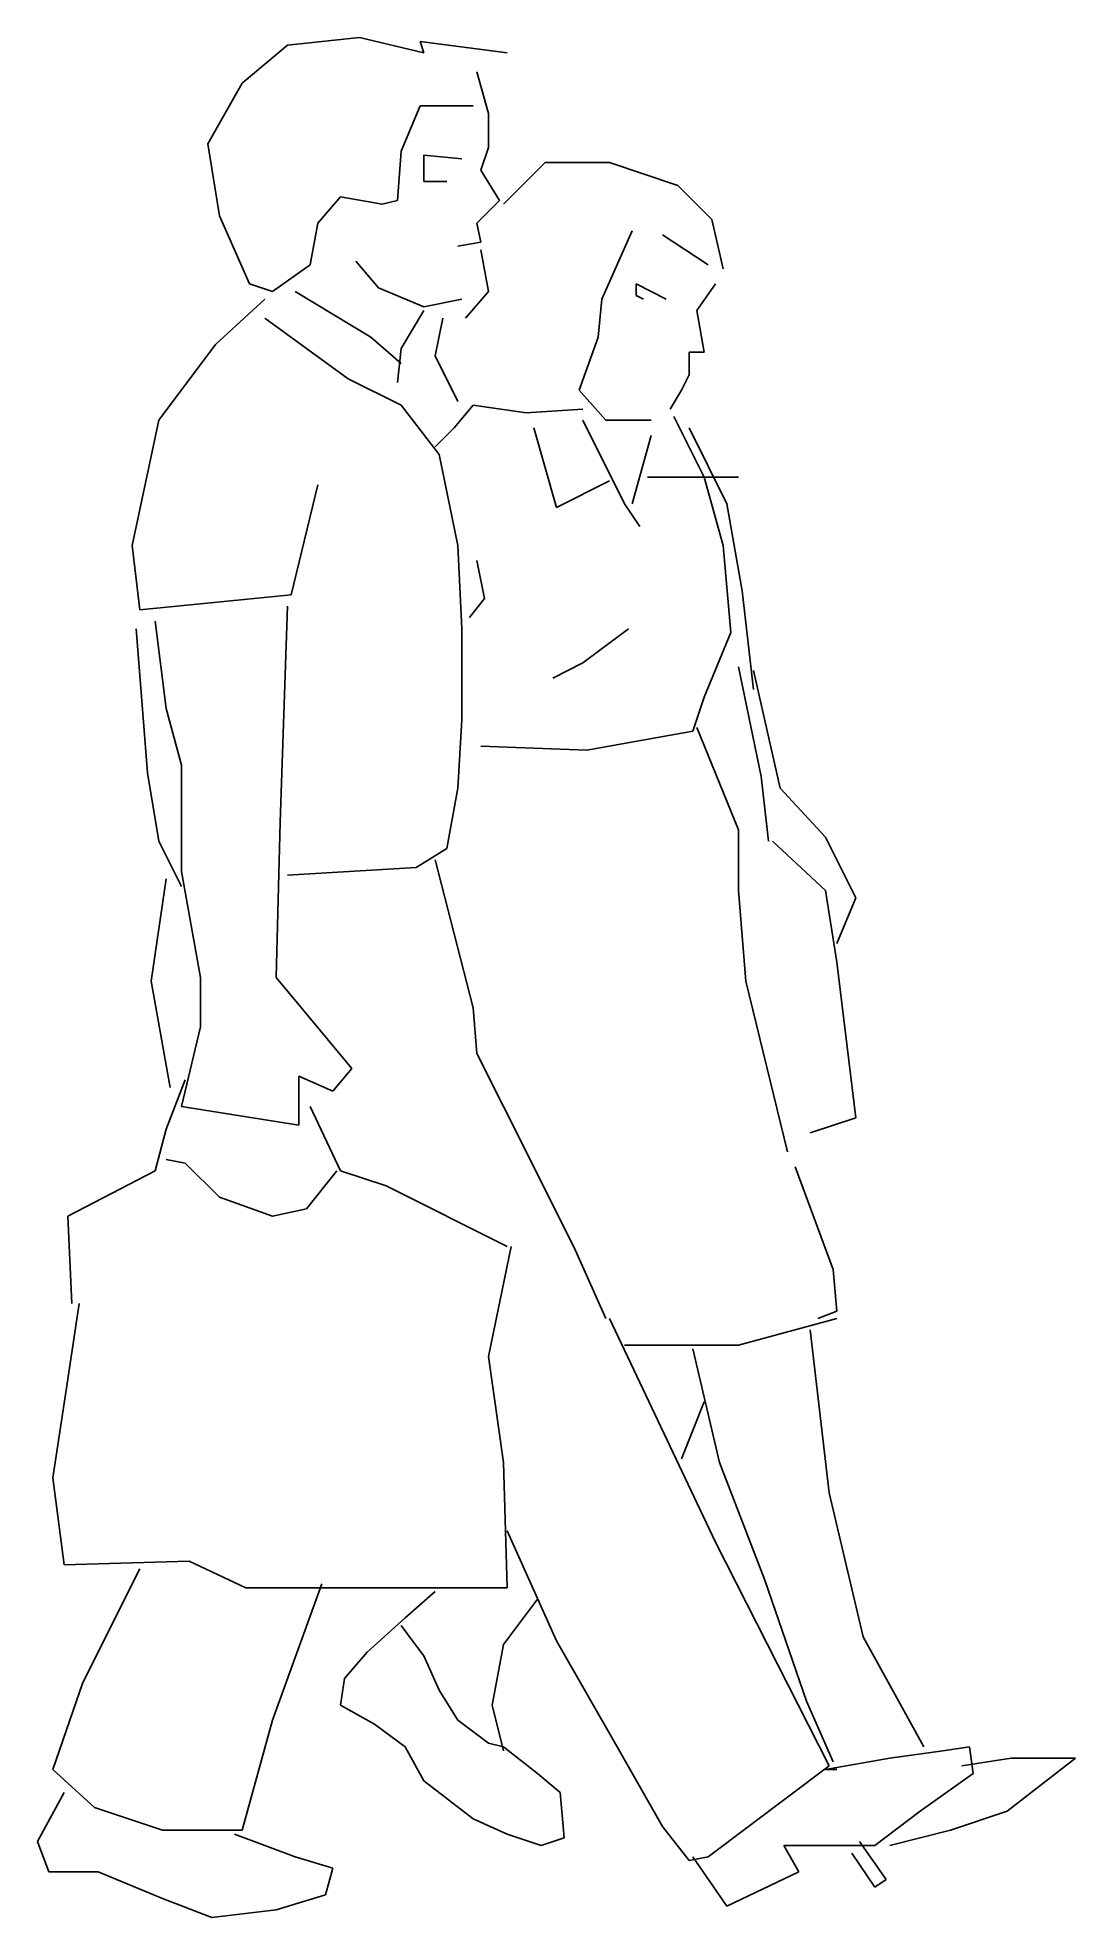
# Model space of a CAD drawing. Extents: x 84236 to 85172, y 20884 to 22579.
import ezdxf

# ---------------------------------------------------------------- set-up
doc = ezdxf.new("R2010")
doc.units = 0
doc.header["$LTSCALE"] = 1270
doc.header["$MEASUREMENT"] = 0
doc.layers.get('0').update_dxf_attribs({"linetype": 'CONTINUOUS'})

msp = doc.modelspace()

# ---------------------------------------------------------------- linework, layer by layer
at = {"linetype": 'CONTINUOUS'}
for p, q in [((84420.2, 22538.5), (84461.2, 22572.6)), ((84461.2, 22572.6), (84526.2, 22579.5)), ((84526.2, 22579.5), (84584.3, 22565.8)), ((84580.8, 22576.1), (84659.5, 22565.8)), ((84584.3, 22565.8), (84580.8, 22576.1)), ((84632.1, 22548.7), (84642.4, 22511.1)), ((84389.4, 22483.8), (84420.2, 22538.5)), ((84580.8, 22517.9), (84563.7, 22476.9)), ((84628.7, 22517.9), (84580.8, 22517.9)), ((84642.4, 22511.1), (84642.4, 22480.3)), ((84399.7, 22418.8), (84389.4, 22483.8)), ((84642.4, 22480.3), (84635.5, 22459.8)), ((84563.7, 22476.9), (84560.3, 22432.5)), ((84584.3, 22473.5), (84618.4, 22470.1)), ((84584.3, 22449.6), (84584.3, 22473.5)), ((84656, 22429.1), (84693.6, 22466.7)), ((84693.6, 22466.7), (84751.7, 22466.7)), ((84751.7, 22466.7), (84813.3, 22446.2)), ((84604.8, 22449.6), (84584.3, 22449.6)), ((84635.5, 22459.8), (84652.6, 22432.5)), ((84509.1, 22435.9), (84488.6, 22412)), ((84546.7, 22429.1), (84509.1, 22435.9)), ((84560.3, 22432.5), (84546.7, 22429.1)), ((84652.6, 22432.5), (84632.1, 22412)), ((84813.3, 22446.2), (84844, 22415.4)), ((84427, 22357.3), (84399.7, 22418.8)), ((84844, 22415.4), (84854.3, 22371)), ((84488.6, 22412), (84481.7, 22374.4)), ((84632.1, 22412), (84635.5, 22394.9)), ((84772.2, 22405.2), (84744.9, 22343.6)), ((84799.6, 22401.7), (84840.6, 22374.4)), ((84635.5, 22394.9), (84615, 22391.5)), ((84635.5, 22388.1), (84642.4, 22350.5)), ((84481.7, 22374.4), (84447.5, 22350.5)), ((84543.2, 22353.9), (84522.7, 22377.8)), ((84447.5, 22350.5), (84427, 22357.3)), ((84468, 22350.5), (84536.4, 22309.4)), ((84584.3, 22336.8), (84543.2, 22353.9)), ((84642.4, 22350.5), (84621.9, 22326.5)), ((84775.7, 22357.3), (84803, 22343.6)), ((84775.7, 22347), (84775.7, 22357.3)), ((84782.5, 22343.6), (84775.7, 22347)), ((84847.4, 22357.3), (84830.4, 22333.4)), ((84440.7, 22343.6), (84396.3, 22302.6)), ((84584.3, 22333.4), (84563.7, 22299.2)), ((84618.4, 22343.6), (84584.3, 22336.8)), ((84744.9, 22343.6), (84741.5, 22309.4)), ((84830.4, 22333.4), (84837.2, 22295.8)), ((84440.7, 22326.5), (84515.9, 22271.8)), ((84601.3, 22326.5), (84594.5, 22292.4)), ((84396.3, 22302.6), (84345, 22234.3)), ((84536.4, 22309.4), (84563.7, 22285.5)), ((84563.7, 22299.2), (84560.3, 22268.4)), ((84741.5, 22309.4), (84724.4, 22261.6)), ((84823.5, 22295.8), (84823.5, 22275.3)), ((84837.2, 22295.8), (84823.5, 22295.8)), ((84594.5, 22292.4), (84615, 22251.3)), ((84515.9, 22271.8), (84563.7, 22247.9)), ((84724.4, 22261.6), (84748.3, 22234.3)), ((84816.7, 22261.6), (84806.4, 22244.5)), ((84823.5, 22275.3), (84816.7, 22261.6)), ((84563.7, 22247.9), (84597.9, 22203.5)), ((84628.7, 22247.9), (84611.6, 22227.4)), ((84676.5, 22241.1), (84628.7, 22247.9)), ((84727.8, 22244.5), (84676.5, 22241.1)), ((84345, 22234.3), (84321.1, 22121.5)), ((84611.6, 22227.4), (84594.5, 22210.3)), ((84683.4, 22227.4), (84703.9, 22155.6)), ((84727.8, 22234.3), (84765.4, 22159.1)), ((84748.3, 22234.3), (84789.3, 22234.3)), ((84809.8, 22237.7), (84837.2, 22183)), ((84823.5, 22227.4), (84857.7, 22159.1)), ((84789.3, 22220.6), (84772.2, 22159.1)), ((84597.9, 22203.5), (84615, 22121.5)), ((84464.6, 22077), (84488.6, 22176.1)), ((84703.9, 22155.6), (84751.7, 22179.6)), ((84785.9, 22183), (84868, 22183)), ((84837.2, 22183), (84854.3, 22121.5)), ((84765.4, 22159.1), (84779.1, 22138.5)), ((84857.7, 22159.1), (84871.4, 22080.4)), ((84321.1, 22121.5), (84327.9, 22063.3)), ((84615, 22121.5), (84618.4, 22046.3)), ((84632.1, 22107.8), (84638.9, 22073.6)), ((84854.3, 22121.5), (84861.1, 22042.8)), ((84327.9, 22063.3), (84464.6, 22077)), ((84638.9, 22073.6), (84625.3, 22056.5)), ((84871.4, 22080.4), (84881.6, 21991.6)), ((84454.4, 21871.9), (84461.2, 22066.8)), ((84324.5, 22046.3), (84334.7, 21916.4)), ((84341.6, 22053.1), (84351.8, 21974.5)), ((84618.4, 22046.3), (84618.4, 21964.2)), ((84768.8, 22046.3), (84727.8, 22015.5)), ((84861.1, 22042.8), (84837.2, 21984.7)), ((84727.8, 22015.5), (84700.5, 22001.8)), ((84868, 22012.1), (84888.5, 21913)), ((84881.6, 22008.7), (84905.6, 21902.7)), ((84351.8, 21974.5), (84365.5, 21923.2)), ((84837.2, 21984.7), (84826.9, 21954)), ((84618.4, 21964.2), (84615, 21902.7)), ((84830.4, 21957.4), (84868, 21865.1)), ((84731.2, 21936.9), (84635.5, 21940.3)), ((84826.9, 21954), (84731.2, 21936.9)), ((84365.5, 21923.2), (84365.5, 21827.5)), ((84334.7, 21916.4), (84345, 21854.8)), ((84888.5, 21913), (84895.3, 21854.8)), ((84615, 21902.7), (84604.8, 21848)), ((84905.6, 21902.7), (84946.6, 21858.3)), ((84451, 21731.8), (84454.4, 21871.9)), ((84345, 21854.8), (84365.5, 21813.8)), ((84868, 21865.1), (84868, 21810.4)), ((84946.6, 21810.4), (84898.7, 21854.8)), ((84946.6, 21858.3), (84973.9, 21803.6)), ((84604.8, 21848), (84577.4, 21830.9)), ((84594.5, 21837.8), (84628.7, 21704.5)), ((84351.8, 21820.7), (84338.2, 21728.4)), ((84365.5, 21827.5), (84382.6, 21731.8)), ((84577.4, 21830.9), (84461.2, 21824.1)), ((84868, 21810.4), (84874.8, 21728.4)), ((84956.8, 21745.5), (84946.6, 21810.4)), ((84973.9, 21803.6), (84956.8, 21762.6)), ((84973.9, 21605.3), (84956.8, 21745.5)), ((84338.2, 21728.4), (84355.2, 21632.7)), ((84382.6, 21731.8), (84382.6, 21687.4)), ((84519.3, 21649.8), (84451, 21731.8)), ((84874.8, 21728.4), (84912.4, 21574.6)), ((84628.7, 21704.5), (84632.1, 21663.4)), ((84382.6, 21687.4), (84365.5, 21615.6)), ((84502.2, 21629.3), (84519.3, 21649.8)), ((84632.1, 21663.4), (84680, 21567.7)), ((84368.9, 21639.5), (84351.8, 21595.1)), ((84471.5, 21642.9), (84502.2, 21629.3)), ((84471.5, 21598.5), (84471.5, 21642.9)), ((84365.5, 21615.6), (84471.5, 21598.5)), ((84481.7, 21615.6), (84509.1, 21557.5)), ((84932.9, 21591.7), (84973.9, 21605.3)), ((84351.8, 21595.1), (84341.6, 21557.5)), ((84368.9, 21564.3), (84351.8, 21567.7)), ((84680, 21567.7), (84721, 21485.7)), ((84341.6, 21557.5), (84263, 21516.5)), ((84399.7, 21533.6), (84368.9, 21564.3)), ((84505.6, 21557.5), (84478.3, 21523.3)), ((84509.1, 21557.5), (84550.1, 21543.8)), ((84919.2, 21560.9), (84953.4, 21468.6)), ((84447.5, 21516.5), (84399.7, 21533.6)), ((84550.1, 21543.8), (84659.5, 21489.1)), ((84263, 21516.5), (84266.4, 21437.8)), ((84478.3, 21523.3), (84447.5, 21516.5)), ((84642.4, 21390), (84662.9, 21489.1)), ((84721, 21485.7), (84748.3, 21424.2)), ((84953.4, 21468.6), (84956.8, 21431)), ((84273.2, 21437.8), (84263, 21369.5)), ((84956.8, 21431), (84939.7, 21424.2)), ((84847.4, 21222.5), (84751.7, 21424.2)), ((84868, 21400.2), (84956.8, 21424.2)), ((84950, 21266.9), (84932.9, 21413.9)), ((84765.4, 21400.2), (84868, 21400.2)), ((84826.9, 21396.8), (84850.9, 21294.3)), ((84656, 21294.3), (84642.4, 21390)), ((84263, 21369.5), (84249.3, 21280.6)), ((84837.2, 21349), (84816.7, 21297.7)), ((84659.5, 21181.5), (84656, 21294.3)), ((84850.9, 21294.3), (84891.9, 21188.3)), ((84249.3, 21280.6), (84259.5, 21202)), ((84980.7, 21137.1), (84950, 21266.9)), ((84659.5, 21232.8), (84703.9, 21133.6)), ((84950, 21020.8), (84847.4, 21222.5)), ((84259.5, 21202), (84372.3, 21205.4)), ((84327.9, 21198.6), (84276.6, 21096)), ((84372.3, 21205.4), (84423.6, 21181.5)), ((84423.6, 21181.5), (84543.2, 21181.5)), ((84447.5, 21061.9), (84492, 21184.9)), ((84543.2, 21181.5), (84659.5, 21181.5)), ((84594.5, 21178.1), (84567.2, 21154.2)), ((84891.9, 21188.3), (84929.5, 21079)), ((84686.8, 21171.2), (84656, 21130.2)), ((84567.2, 21154.2), (84533, 21123.4)), ((84574, 21133.6), (84563.7, 21147.3)), ((84584.3, 21120), (84574, 21133.6)), ((84656, 21130.2), (84645.8, 21075.5)), ((84703.9, 21133.6), (84758.6, 21037.9)), ((85035.4, 21037.9), (84980.7, 21137.1)), ((84533, 21123.4), (84512.5, 21099.5)), ((84597.9, 21089.2), (84584.3, 21120)), ((84276.6, 21096), (84249.3, 21017.4)), ((84512.5, 21099.5), (84509.1, 21075.5)), ((84509.1, 21075.5), (84539.8, 21058.4)), ((84615, 21061.9), (84597.9, 21089.2)), ((84645.8, 21075.5), (84656, 21034.5)), ((84929.5, 21079), (84953.4, 21024.3)), ((84420.2, 20962.7), (84447.5, 21061.9)), ((84539.8, 21058.4), (84567.2, 21037.9)), ((84642.4, 21041.4), (84615, 21061.9)), ((84656, 21037.9), (84642.4, 21041.4)), ((84567.2, 21037.9), (84584.3, 21007.2)), ((84686.8, 21014), (84656, 21037.9)), ((84758.6, 21037.9), (84799.6, 20966.2)), ((84946.6, 21017.4), (85004.7, 21027.7)), ((85004.7, 21027.7), (85052.5, 21034.5)), ((85052.5, 21034.5), (85076.5, 21037.9)), ((85114.1, 21027.7), (85069.6, 21020.8)), ((85076.5, 21037.9), (85079.9, 21014)), ((85110.6, 20979.8), (85172.2, 21027.7)), ((85172.2, 21027.7), (85114.1, 21027.7)), ((84249.3, 21017.4), (84286.9, 20983.3)), ((84584.3, 21007.2), (84628.7, 20973)), ((84707.3, 20996.9), (84686.8, 21014)), ((84840.6, 20938.8), (84950, 21020.8)), ((84956.8, 21017.4), (84946.6, 21017.4)), ((85079.9, 21014), (85032, 20979.8)), ((84259.5, 20996.9), (84235.6, 20952.5)), ((84710.7, 20955.9), (84707.3, 20996.9)), ((84286.9, 20983.3), (84348.4, 20962.7)), ((84628.7, 20973), (84659.5, 20959.3)), ((85032, 20979.8), (84991, 20949.1)), ((85059.4, 20962.7), (85110.6, 20979.8)), ((84348.4, 20962.7), (84420.2, 20962.7)), ((84468, 20938.8), (84413.4, 20959.3)), ((84659.5, 20959.3), (84690.2, 20949.1)), ((84690.2, 20949.1), (84710.7, 20955.9)), ((84799.6, 20966.2), (84823.5, 20935.4)), ((85004.7, 20949.1), (85059.4, 20962.7)), ((84235.6, 20952.5), (84245.9, 20925.1)), ((84502.2, 20928.6), (84468, 20938.8)), ((84823.5, 20935.4), (84840.6, 20938.8)), ((84857.7, 20894.4), (84826.9, 20938.8)), ((84909, 20949.1), (84922.6, 20925.1)), ((84991, 20949.1), (84909, 20949.1)), ((84970.5, 20942.2), (84991, 20911.5)), ((85001.3, 20918.3), (84977.3, 20952.5)), ((84245.9, 20925.1), (84290.3, 20925.1)), ((84290.3, 20925.1), (84348.4, 20901.2)), ((84495.4, 20904.6), (84502.2, 20928.6)), ((84922.6, 20925.1), (84857.7, 20894.4)), ((84451, 20891), (84495.4, 20904.6)), ((84991, 20911.5), (85001.3, 20918.3)), ((84348.4, 20901.2), (84392.8, 20884.1)), ((84392.8, 20884.1), (84451, 20891))]:
    msp.add_line(p, q, dxfattribs=at)

doc.saveas('drawing.dxf')
